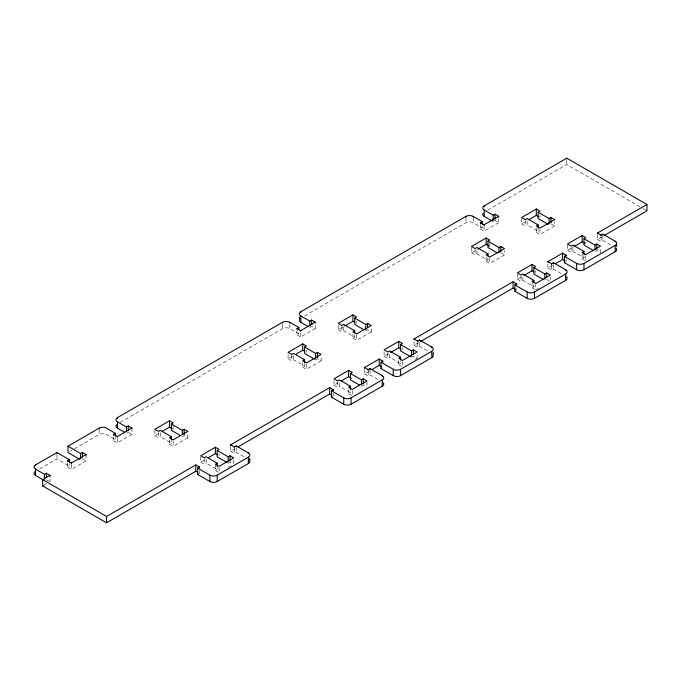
<?xml version="1.0" encoding="UTF-8"?>
<svg xmlns="http://www.w3.org/2000/svg" width="681" height="681" viewBox="0 0 681 681"><rect width="100%" height="100%" fill="white"/><g stroke="black" fill="none" stroke-linecap="round" stroke-linejoin="round"><path stroke-width="0.51" stroke-dasharray="3.4 2.55" d="M74.467 448.788L99.801 434.155L103.41 433.474A4.06 2.349 0 0 1 105.461 433.976L115.429 439.713L115.429 437.721M120.222 422.356L282.521 328.651A5.184 2.996 0 0 1 289.859 328.651L298.823 333.826L298.823 331.843M304.526 315.941L465.915 222.772A5.184 2.996 0 0 1 473.252 222.772L482.216 227.948L482.216 225.564M487.69 210.199L566.779 164.538L642.345 208.165M39.583 468.928L56.966 458.892L69.581 466.179L69.581 463.795M69.913 451.418L71.863 450.294M46.01 479.79L48.649 480.914M67.751 463.267L67.751 467.243L69.581 466.179M81.737 459.164L82.307 458.832M113.599 436.802L113.599 440.769L115.429 439.713M126.785 433.159L128.045 432.435M296.993 330.123L296.993 334.89L298.823 333.826M309.829 327.476L311.66 326.42L315.329 328.531L315.329 324.165M480.386 224.636L480.386 229.012L482.216 227.948M493.682 221.334L493.223 221.197M494.602 220.806L495.053 220.533L498.722 222.653L498.722 218.686M44.061 485.153L46.81 483.561M67.751 467.243L71.42 469.354L86.087 460.884L86.087 456.125M113.599 440.769L117.268 442.888L131.935 434.418L131.935 430.051M296.993 334.89L300.661 337.01L315.329 328.531M480.386 229.012L484.055 231.123L498.722 222.653M154.842 430.332L154.842 435.627L160.341 432.452L160.341 436.683L171.348 443.042L171.348 440.922M288.089 354.46L288.089 358.7L292.668 356.052M338.236 325.509L338.236 329.749L342.815 327.101M471.482 247.526L471.482 252.821L476.981 249.646M521.629 218.575L521.629 223.862L527.128 220.687L527.128 224.926L538.135 231.276L538.135 229.156M154.842 435.627L158.511 437.747L160.341 436.683M288.089 358.7L291.757 360.819L293.588 359.755L304.594 366.114L304.594 363.995M338.236 329.749L341.905 331.86L343.735 330.804L354.741 337.155L354.741 335.043M471.482 252.821L475.142 254.932L476.981 253.877L487.988 260.227L487.988 258.116M521.629 223.862L525.298 225.981L527.128 224.926M169.509 439.866L169.509 444.097L171.348 443.042M182.355 436.683L184.185 435.627L187.854 437.747L187.854 433.508M302.756 362.93L302.756 367.17L304.594 366.114M315.592 359.755L317.431 358.7L321.1 360.819L321.1 355.525M352.903 333.979L352.903 338.219L354.741 337.155M365.74 330.804L367.578 329.749L371.247 331.86L371.247 326.574M486.149 257.052L486.149 261.291L487.988 260.227M536.296 228.101L536.296 232.34L538.135 231.276M169.509 444.097L173.178 446.217L187.854 437.747M302.756 367.17L306.424 369.289L321.1 360.819M352.903 338.219L356.572 340.338L371.247 331.86M486.149 261.291L489.818 263.411L504.493 254.932L504.493 250.702M536.296 232.34L539.965 234.451L554.64 225.981L554.64 221.751M200.691 456.815L200.691 462.11L206.198 458.934L206.198 463.174L217.196 469.524L217.196 467.404M333.962 380.934L333.962 385.174L339.461 381.998L339.461 386.229L350.468 392.588L350.468 389.404M384.084 351.992L384.084 356.231L389.592 353.056L389.592 357.287L400.59 363.645L400.59 360.47M517.356 274L517.356 279.295L522.855 276.111M567.477 245.058L567.477 250.353L573.896 246.641M200.691 462.11L204.36 464.229L206.198 463.174M333.962 385.174L337.631 387.293L339.461 386.229M384.084 356.231L387.753 358.351L389.592 357.287M517.356 279.295L521.016 281.406L522.855 280.351L533.861 286.701L533.861 284.581M567.477 250.353L571.146 252.472L572.985 251.408L583.983 257.758L583.983 255.647M230.646 446.804L230.646 451.171L235.234 448.524M364.522 369.511L364.522 373.878L370.03 370.702M414.039 341.317L414.039 345.293L419.547 342.117M547.916 264.024L547.916 267.999L553.423 264.824M597.433 235.039L597.433 239.406L603.621 235.839M199.244 473.542L199.473 470.631M230.646 451.171L234.315 453.291L236.154 452.227L245.322 457.521M364.522 373.878L368.191 375.997L370.03 374.933L378.432 379.794M414.039 345.293L417.708 347.412L419.547 346.348L428.715 351.643M547.916 267.999L551.584 270.119L553.423 269.055L561.825 273.907M566.03 261.776L566.26 258.865M597.433 239.406L601.102 241.525L602.932 240.47L611.342 245.322M215.366 465.285L215.366 470.58L217.196 469.524M228.203 463.174L230.042 462.11L232.791 463.701M348.629 389.404L348.629 393.644L350.468 392.588M361.466 386.229L363.305 385.174L366.974 387.293M398.76 360.47L398.76 364.701L400.59 363.645M411.596 357.287L413.427 356.231L417.095 358.351L417.095 354.111M532.023 282.47L532.023 287.765L533.861 286.701M582.153 253.528L582.153 258.823L583.983 257.758M594.99 251.408L596.82 250.353L600.489 252.472L600.489 248.233M228.203 467.404L231.872 465.285M415.265 359.406L417.095 358.351M538.441 288.293L535.692 289.876L535.692 284.581M643.264 208.692L646.95 210.821M550.972 223.862L554.64 225.981M582.153 258.823L585.822 260.942L585.822 255.647M500.824 252.821L504.493 254.932M546.698 279.295L550.367 281.406L550.367 277.176M532.023 287.765L534.772 289.348M398.76 364.701L402.428 366.821L402.428 361.526M348.629 393.644L352.298 395.763L352.298 390.468M215.366 470.58L219.035 472.699L219.035 467.404M128.496 432.435L131.935 434.418M82.427 458.773L86.087 460.884M49.338 481.314L50.019 481.714L50.019 477.739M602.932 235.703L602.932 240.47M601.102 236.767L601.102 241.525M585.822 241.883L585.822 243.994M572.985 247.177L572.985 251.408M571.146 247.177L571.146 252.472M566.779 160.171L566.779 164.538M553.423 264.688L553.423 269.055M551.584 265.743L551.584 270.119M539.965 215.392L539.965 217.511M539.965 229.156L539.965 234.451M535.692 270.825L535.692 272.936M525.298 220.687L525.298 225.981M522.855 277.176L522.855 280.351M521.016 276.111L521.016 281.406M516.743 288.642L516.743 290.234M495.053 219.742L495.053 220.533M489.818 243.287L489.818 246.462M489.818 258.116L489.818 263.411M484.055 226.364L484.055 231.123M476.981 250.702L476.981 253.877M475.142 249.646L475.142 254.932M473.252 218.005L473.252 222.772M465.915 218.005L465.915 222.772M419.547 342.381L419.547 346.348M417.708 343.037L417.708 347.412M402.428 347.761L402.428 349.881M387.753 353.056L387.753 358.351M370.03 370.175L370.03 374.933M368.191 371.23L368.191 375.997M366.974 381.998L366.974 386.229M356.572 321.279L356.572 323.39M356.572 335.043L356.572 340.338M343.735 326.574L343.735 330.804M341.905 326.574L341.905 331.86M337.631 381.998L337.631 387.293M333.349 393.337L333.349 395.712M306.424 350.23L306.424 352.349M306.424 363.995L306.424 369.289M300.661 333.035L300.661 337.01M293.588 355.525L293.588 359.755M291.757 355.525L291.757 360.819M289.859 324.284L289.859 328.651M282.521 324.284L282.521 328.651M236.154 447.86L236.154 452.227M234.315 448.524L234.315 453.291M233.702 459.998L233.702 464.229M219.035 453.64L219.035 455.759M204.36 458.934L204.36 464.229M173.178 426.102L173.178 429.277M173.178 440.922L173.178 446.217M158.511 432.452L158.511 437.747M117.268 438.521L117.268 442.888M99.145 429.779L99.145 434.538M71.42 464.595L71.42 469.354M56.966 454.525L56.966 458.892"/><path stroke-width="1.02" d="M79.686 459.309L67.972 452.542L67.972 446.191L99.801 427.804L103.41 427.123A4.06 2.349 0 0 1 105.461 427.617L115.429 433.354L115.429 436.138M199.473 467.847L199.473 467.055L195.805 464.936L106.551 516.462L35.565 475.483L35.565 469.132A5.184 2.996 0 0 1 35.565 464.893L56.966 452.542L69.581 459.828L69.581 462.603M117.464 418.389L117.464 417.589L282.521 322.3A5.184 2.996 0 0 1 289.859 322.3L298.823 327.476L298.823 329.859M300.857 312.502L300.857 311.711L465.915 216.422A5.184 2.996 0 0 1 473.252 216.422L482.216 221.597L482.216 224.372M484.251 206.624L484.251 205.832L566.779 158.179L646.95 204.47L646.95 210.821L604.396 235.388M35.565 469.132L44.52 474.299L46.359 473.235L50.019 475.355L50.019 476.547M67.751 461.684L67.751 460.884L69.581 459.828M67.972 446.191L80.588 453.478L82.427 452.414L86.087 454.533L86.087 455.325M113.599 435.21L113.599 434.418L115.429 433.354M117.464 417.589A5.184 2.996 0 0 0 117.464 421.828L126.436 427.004L128.275 425.948L131.935 428.06L131.935 428.86M296.993 329.332L296.993 328.531L298.823 327.476M300.857 311.711A5.184 2.996 0 0 0 300.857 315.941L309.829 321.126L311.66 320.061L315.329 322.181L315.329 322.973M480.386 223.445L480.386 222.653L482.216 221.597M484.251 205.832A5.184 2.996 0 0 0 484.251 210.063L493.223 215.247L495.053 214.183L498.722 216.303L498.722 217.094M50.019 475.355L42.69 479.594L42.69 485.945L106.551 522.821L195.805 471.286L197.865 472.478M67.751 460.884L71.42 463.003L86.087 454.533M113.599 434.418L117.268 436.538L131.935 428.06M296.993 328.531L300.661 330.651L315.329 322.181M480.386 222.653L484.055 224.773L498.722 216.303M42.69 485.945L43.601 485.417M180.516 435.627L171.348 430.332L171.348 423.982L173.178 422.918L169.509 420.807L154.842 429.277L158.511 431.388L160.341 430.332L171.348 436.683L171.348 439.866M314.682 359.227L304.594 353.405L304.594 347.055L306.424 345.991L302.756 343.879L288.089 352.349L291.757 354.46L293.588 353.405L304.594 359.755L304.594 362.93M363.909 329.749L354.741 324.454L354.741 318.104L356.572 317.04L352.903 314.92L338.236 323.39L341.905 325.509L343.735 324.454L354.741 330.804L354.741 332.924M497.156 252.821L487.988 247.526L487.988 241.168L489.818 240.112L486.149 237.992L471.482 246.462L475.142 248.582L476.981 247.526L487.988 253.877L487.988 255.996M548.222 224.398L538.135 218.575L538.135 212.217L539.965 211.161L536.296 209.041L521.629 217.511L525.298 219.631L527.128 218.575L538.135 224.926L538.135 228.101M162.18 431.388L169.509 427.157L172.267 428.749M295.418 354.46L302.756 350.23L304.594 351.285M344.654 326.037L352.903 321.279L354.741 322.334M477.9 249.11L486.149 244.351L488.898 245.935M528.967 219.631L536.296 215.392L538.135 216.456M171.348 436.683L169.509 437.747L173.178 439.866L187.854 431.388L184.185 429.277L182.355 430.332L171.348 423.982M304.594 359.755L302.756 360.819L306.424 362.93L321.1 354.46L317.431 352.349L315.592 353.405L304.594 347.055M354.741 330.804L352.903 331.86L356.572 333.979L371.247 325.509L367.578 323.39L365.74 324.454L354.741 318.104M487.988 253.877L486.149 254.932L489.818 257.052L504.493 248.582L500.824 246.462L498.986 247.526L487.988 241.168M538.135 224.926L536.296 225.981L539.965 228.101L554.64 219.631L550.972 217.511L549.133 218.575L538.135 212.217M227.284 462.637L217.196 456.815L217.196 450.464L219.035 449.409L215.366 447.289L200.691 455.759L204.36 457.879L206.198 456.815L217.196 463.174L217.196 466.349M359.636 385.174L350.468 379.879L350.468 373.529L352.298 372.464L348.629 370.345L333.962 378.823L337.631 380.934L339.461 379.879L350.468 386.229L350.468 389.404M410.677 356.759L400.59 350.936L400.59 344.586L402.428 343.522L398.76 341.411L384.084 349.881L387.753 351.992L389.592 350.936L400.59 357.287L400.59 359.406M543.029 279.295L533.861 274L533.861 267.642L535.692 266.586L532.023 264.466L517.356 272.936L521.016 275.056L522.855 274L533.861 280.351L533.861 282.47M593.151 250.353L583.983 245.058L583.983 238.708L585.822 237.643L582.153 235.524L567.477 243.994L571.146 246.113L572.985 245.058L583.983 251.408L583.983 254.583M208.028 457.879L215.366 453.64L217.196 454.704M230.646 445.612L230.646 444.821L329.681 387.642L333.349 389.762L333.349 390.553M341.292 380.934L348.629 376.704L351.379 378.287M364.522 368.319L364.522 367.527L379.198 359.057L382.867 361.168L382.867 361.969M390.502 352.528L398.76 347.761L400.59 348.817M414.039 339.734L414.039 338.934L513.074 281.764L516.743 283.883L516.743 284.675M523.774 275.584L532.023 270.825L533.861 271.881M547.916 262.44L547.916 261.649L562.591 253.17L566.26 255.29L566.26 256.09M574.815 246.113L582.153 241.883L584.902 243.466M597.433 233.847L597.433 233.055L646.95 204.47M248.982 459.709A5.184 2.996 0 0 1 248.378 463.523L217.196 481.527A5.184 2.996 0 0 1 209.867 481.527L197.635 474.461L197.635 468.111L199.473 467.055M230.646 444.821L234.315 446.932L236.154 445.876L248.378 452.933A5.184 2.996 0 0 1 248.378 457.172L248.378 463.523M383.122 382.662A5.184 2.996 0 0 1 382.254 386.229L351.073 404.233A5.184 2.996 0 0 1 343.743 404.233L331.511 397.176L331.511 390.817L333.349 389.762M364.522 367.527L368.191 369.647L370.03 368.583L382.254 375.64L382.254 376.44M432.861 354.333A5.184 2.996 0 0 1 431.771 357.644L400.59 375.64A5.184 2.996 0 0 1 393.26 375.64L381.028 368.583L381.028 362.232L382.867 361.168M414.039 338.934L417.708 341.053L419.547 339.998L431.771 347.055A5.184 2.996 0 0 1 431.771 351.294L431.771 357.644M566.251 276.537A5.184 2.996 0 0 1 565.647 280.351L534.466 298.346A5.184 2.996 0 0 1 527.137 298.346L514.904 291.289L514.904 284.939L516.743 283.883M547.916 261.649L551.584 263.76L553.423 262.704L565.647 269.761L565.647 270.553M616.033 248.19A5.184 2.996 0 0 1 615.164 251.766L583.983 269.761A5.184 2.996 0 0 1 576.654 269.761L564.421 262.704L564.421 256.354L566.26 255.29M597.433 233.055L601.102 235.175L602.932 234.119L615.164 241.176A5.184 2.996 0 0 1 615.164 245.407L615.164 251.766M237.984 446.932L329.681 393.993L331.97 395.32M371.86 369.647L379.198 365.408L381.718 366.863M420.458 341.581L513.074 288.114L515.134 289.306M555.253 263.76L562.591 259.529L564.881 260.849M197.635 474.461L198.324 474.07M217.196 463.174L215.366 464.229L219.035 466.349L233.702 457.879L230.042 455.759L228.203 456.815L217.196 450.464M331.511 397.176L332.2 396.776M350.468 386.229L348.629 387.293L352.298 389.404L366.974 380.934L363.305 378.823L361.466 379.879L350.468 373.529M381.028 368.583L381.718 368.191M400.59 357.287L398.76 358.351L402.428 360.47L417.095 351.992L413.427 349.881L411.596 350.936L400.59 344.586M514.904 291.289L515.594 290.898M533.861 280.351L532.023 281.406L535.692 283.526L550.367 275.056L546.698 272.936L544.86 274L533.861 267.642M564.421 262.704L565.111 262.304M583.983 251.408L582.153 252.472L585.822 254.583L600.489 246.113L596.82 243.994L594.99 245.058L583.983 238.708M197.635 468.111L209.867 475.168A5.184 2.996 0 0 0 217.196 475.168L248.378 457.172M331.511 390.817L343.743 397.874A5.184 2.996 0 0 0 351.073 397.874L382.254 379.879A5.184 2.996 0 0 0 382.254 375.64M381.028 362.232L393.26 369.289A5.184 2.996 0 0 0 400.59 369.289L431.771 351.294M514.904 284.939L527.137 291.996A5.184 2.996 0 0 0 534.466 291.996L565.647 274A5.184 2.996 0 0 0 565.647 269.761M564.421 256.354L576.654 263.411A5.184 2.996 0 0 0 583.983 263.411L615.164 245.407M483.127 213.153A5.184 2.996 0 0 0 484.251 216.422L492.329 221.078M299.955 318.768A5.184 2.996 0 0 0 300.857 322.3L308.033 326.437M116.826 424.391A5.184 2.996 0 0 0 117.464 428.179L124.64 432.324M616.68 244.879L616.68 246.471M615.164 241.176L615.164 241.968M602.932 234.119L602.932 234.911M601.102 235.175L601.102 235.966M596.82 243.994L596.82 249.289M594.99 245.058L594.99 249.289M583.983 263.411L583.983 269.761M582.153 235.524L582.153 241.883M576.654 263.411L576.654 269.761M566.779 158.179L566.779 158.979M565.647 274L565.647 280.351M562.591 253.17L562.591 259.529M553.423 262.704L553.423 263.496M551.584 263.76L551.584 264.56M550.972 217.511L550.972 222.806M549.133 218.575L549.133 223.862M546.698 272.936L546.698 277.176M544.86 274L544.86 279.295M536.296 209.041L536.296 215.392M534.466 291.996L534.466 298.346M532.023 264.466L532.023 270.825M527.137 291.996L527.137 298.346M513.074 281.764L513.074 288.114M500.824 246.462L500.824 251.757M498.986 247.526L498.986 252.821M495.053 214.183L495.053 218.95M493.223 215.247L493.223 220.406M486.149 237.992L486.149 244.351M484.251 210.063L484.251 216.422M484.055 224.773L484.055 225.564M473.252 216.422L473.252 217.213M465.915 216.422L465.915 217.213M433.286 352.349L433.286 353.941M431.771 347.055L431.771 347.846M419.547 339.998L419.547 340.789M417.708 341.053L417.708 341.845M413.427 349.881L413.427 354.111M411.596 350.936L411.596 356.231M400.59 369.289L400.59 375.64M398.76 341.411L398.76 347.761M393.26 369.289L393.26 375.64M382.254 379.879L382.254 386.229M379.198 359.057L379.198 365.408M370.03 368.583L370.03 369.374M368.191 369.647L368.191 370.438M367.578 323.39L367.578 327.629M365.74 324.454L365.74 329.749M363.305 378.823L363.305 384.11M361.466 379.879L361.466 384.11M352.903 314.92L352.903 321.279M351.073 397.874L351.073 404.233M348.629 370.345L348.629 376.704M343.743 397.874L343.743 404.233M329.681 387.642L329.681 393.993M317.431 352.349L317.431 357.644M315.592 353.405L315.592 358.7M311.66 320.061L311.66 324.428M309.829 321.126L309.829 325.893M302.756 343.879L302.756 350.23M300.857 315.941L300.857 322.3M300.661 330.651L300.661 331.451M299.342 317.005L299.342 318.589M289.859 322.3L289.859 323.092M282.521 322.3L282.521 323.092M249.893 458.228L249.893 459.82M248.378 452.933L248.378 453.733M236.154 445.876L236.154 446.668M234.315 446.932L234.315 447.732M230.042 455.759L230.042 461.054M228.203 456.815L228.203 461.054M217.196 475.168L217.196 481.527M215.366 447.289L215.366 453.64M209.867 475.168L209.867 481.527M195.805 464.936L195.805 471.286M184.185 429.277L184.185 434.572M182.355 430.332L182.355 434.572M169.509 420.807L169.509 427.157M128.275 425.948L128.275 430.707M126.436 427.004L126.436 431.371M117.464 421.828L117.464 428.179M117.268 436.538L117.268 437.33M106.551 516.462L106.551 522.821M99.145 428.187L99.145 428.979M82.427 452.414L82.427 457.181M80.588 453.478L80.588 458.636M71.42 463.003L71.42 463.795M56.966 452.542L56.966 453.333M46.359 473.235L46.359 477.611M44.52 474.299L44.52 479.066M35.565 464.893L35.565 465.685M35.565 475.483A5.184 2.996 0 0 1 34.961 471.669"/></g></svg>
